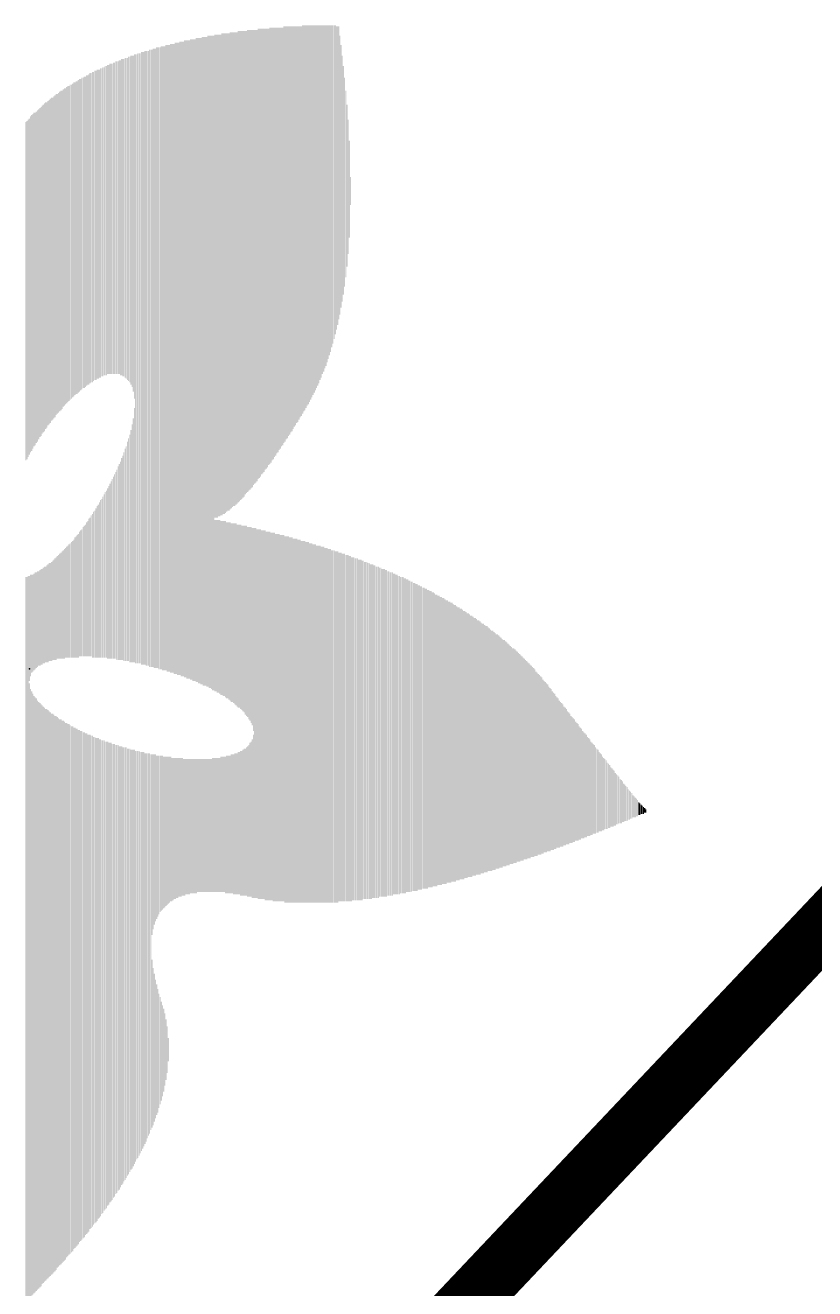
# Model space of a CAD drawing. Extents: x -2.3 to 30.4, y 0 to 24.1.
# Drawn here: x 14.469 to 16.187, y 10.08 to 12.831 of the extents above; entities that cross this region are included whole.
import ezdxf

# ---------------------------------------------------------------- set-up
doc = ezdxf.new("R2010")
doc.units = 0
doc.layers.add('21', color=253, linetype='CONTINUOUS')
doc.layers.add('23', color=53, linetype='CONTINUOUS')

# ---------------------------------------------------------------- blocks, each defined once
blk = doc.blocks.new('RECT')
blk.add_solid([(-0.5, -0.5), (0.5, -0.5), (-0.5, 0.5), (0.5, 0.5)])

msp = doc.modelspace()

# ---------------------------------------------------------------- linework, layer by layer
at = {"layer": '21', "const_width": 0.127}
msp.add_lwpolyline([(17.991, 12.756), (15.311, 9.922)], dxfattribs=at)
at = {"layer": '23'}
msp.add_point((14.478, 11.43), dxfattribs=at)

# ---------------------------------------------------------------- block references
at = {"layer": '21', "rotation": 270}
for p, xscale, yscale in [((14.9529, 12.3178), 1.0058, 0.0026), ((14.9554, 12.3191), 1.0032, 0.0024), ((14.958, 12.3203), 1.0008, 0.0026), ((14.9605, 12.3216), 0.9982, 0.0024), ((14.963, 12.3229), 0.9956, 0.0024), ((14.9656, 12.3254), 0.9906, 0.0026), ((14.9681, 12.3267), 0.988, 0.0024), ((14.9707, 12.328), 0.9854, 0.0026), ((14.9732, 12.3292), 0.983, 0.0024), ((14.9757, 12.333), 0.9804, 0.0024), ((14.9783, 12.3343), 0.9778, 0.0026), ((14.9808, 12.3356), 0.9752, 0.0024), ((14.9834, 12.3381), 0.9702, 0.0026), ((14.9859, 12.3394), 0.9676, 0.0024), ((14.9884, 12.3406), 0.9652, 0.0024), ((14.991, 12.3432), 0.96, 0.0026), ((14.9935, 12.3445), 0.9574, 0.0024), ((14.9961, 12.3457), 0.955, 0.0026), ((14.9986, 12.3483), 0.9498, 0.0024), ((15.0011, 12.3508), 0.95, 0.0024), ((15.0037, 12.3521), 0.9474, 0.0026), ((15.0062, 12.3546), 0.9424, 0.0024), ((15.0088, 12.3559), 0.9398, 0.0026), ((15.0113, 12.3585), 0.9346, 0.0024), ((15.0138, 12.3597), 0.9322, 0.0024), ((15.0164, 12.3623), 0.927, 0.0026), ((15.0189, 12.3635), 0.9246, 0.0024), ((15.0215, 12.3661), 0.9194, 0.0026), ((15.024, 12.3673), 0.917, 0.0024), ((15.0265, 12.3699), 0.9118, 0.0024), ((15.0291, 12.3712), 0.9092, 0.0026), ((15.0316, 12.3749), 0.9068, 0.0024), ((15.0342, 12.3762), 0.9042, 0.0026), ((15.0367, 12.3788), 0.899, 0.0024), ((15.0392, 12.38), 0.8966, 0.0024), ((15.0418, 12.3826), 0.8914, 0.0026), ((15.0443, 12.3838), 0.889, 0.0024), ((15.0469, 12.3864), 0.8838, 0.0026), ((15.0494, 12.3876), 0.8814, 0.0024), ((15.0519, 12.3902), 0.8762, 0.0024), ((15.0545, 12.3927), 0.8712, 0.0026), ((15.057, 12.394), 0.8686, 0.0024), ((15.0596, 12.3965), 0.8636, 0.0026), ((15.0621, 12.3978), 0.861, 0.0024), ((15.0646, 12.4003), 0.856, 0.0024), ((15.0672, 12.4029), 0.8508, 0.0026), ((15.0697, 12.4042), 0.8482, 0.0024), ((15.0723, 12.408), 0.8458, 0.0026), ((15.0748, 12.4105), 0.8408, 0.0024), ((15.0773, 12.4118), 0.8382, 0.0024), ((15.0799, 12.4143), 0.8332, 0.0026), ((15.0824, 12.4169), 0.828, 0.0024), ((15.085, 12.4182), 0.8254, 0.0026), ((15.0875, 12.4207), 0.8204, 0.0024), ((15.09, 12.4232), 0.8154, 0.0024), ((15.0926, 12.4258), 0.8102, 0.0026), ((15.0951, 12.4283), 0.8052, 0.0024), ((15.0977, 12.4309), 0.8, 0.0026), ((15.1002, 12.4334), 0.795, 0.0024), ((15.1027, 12.4359), 0.79, 0.0024), ((15.1053, 12.4385), 0.7848, 0.0026), ((15.1078, 12.441), 0.7798, 0.0024), ((15.1104, 12.4448), 0.7722, 0.0026), ((15.1129, 12.4474), 0.767, 0.0024), ((15.1154, 12.4512), 0.7594, 0.0024), ((15.118, 12.4537), 0.7544, 0.0026), ((15.1205, 12.4575), 0.7468, 0.0024), ((15.1231, 12.4601), 0.7416, 0.0026), ((15.1256, 12.4639), 0.734, 0.0024), ((15.1281, 12.4677), 0.7264, 0.0024), ((15.1307, 12.4715), 0.7188, 0.0026), ((15.1332, 12.4753), 0.7112, 0.0024), ((15.1358, 12.4804), 0.701, 0.0026), ((15.1383, 12.4842), 0.6934, 0.0024), ((15.1408, 12.4893), 0.6832, 0.0024), ((15.1434, 12.4944), 0.673, 0.0026), ((15.1459, 12.4981), 0.6604, 0.0024), ((15.1485, 12.5032), 0.6502, 0.0026), ((15.151, 12.5096), 0.6374, 0.0024), ((14.7954, 12.1057), 1.3742, 0.0024), ((14.7979, 12.1057), 1.3742, 0.0024), ((14.8005, 12.1045), 1.3766, 0.0026), ((14.803, 12.1045), 1.3766, 0.0024), ((14.8056, 12.1057), 1.3792, 0.0026), ((14.8081, 12.1044), 1.3818, 0.0024), ((14.8106, 12.1044), 1.3818, 0.0024), ((14.8132, 12.1044), 1.3818, 0.0026), ((14.8157, 12.1044), 1.3868, 0.0024), ((14.8183, 12.1044), 1.3868, 0.0026), ((14.8208, 12.1032), 1.3892, 0.0024), ((14.8233, 12.1032), 1.3892, 0.0024), ((14.8259, 12.1032), 1.3892, 0.0026), ((14.8284, 12.1032), 1.3944, 0.0024), ((14.831, 12.1032), 1.3944, 0.0026), ((14.8335, 12.1019), 1.397, 0.0024), ((14.836, 12.1019), 1.397, 0.0024), ((14.8386, 12.1019), 1.397, 0.0026), ((14.8411, 12.1019), 1.402, 0.0024), ((14.8437, 12.1019), 1.402, 0.0026), ((14.8462, 12.1006), 1.4046, 0.0024), ((14.8487, 12.1006), 1.4046, 0.0024), ((14.8513, 12.0994), 1.407, 0.0026), ((14.8538, 12.1007), 1.4096, 0.0024), ((14.8564, 12.0994), 1.4122, 0.0026), ((14.8589, 12.0994), 1.4122, 0.0024), ((14.8614, 12.0994), 1.4122, 0.0024), ((14.864, 12.0981), 1.4148, 0.0026), ((14.8665, 12.0994), 1.4172, 0.0024), ((14.8691, 12.0981), 1.4198, 0.0026), ((14.8716, 12.0981), 1.4198, 0.0024), ((14.8741, 12.0968), 1.4224, 0.0024), ((14.8767, 12.0956), 1.4248, 0.0026), ((14.8792, 12.0956), 1.4248, 0.0024), ((14.8818, 12.2848), 1.0514, 0.0026), ((14.8843, 12.2848), 1.0514, 0.0024), ((14.8868, 12.2848), 1.0514, 0.0024), ((14.8894, 12.286), 1.049, 0.0026), ((14.8919, 12.286), 1.049, 0.0024), ((14.8945, 12.2873), 1.0464, 0.0026), ((14.897, 12.2886), 1.049, 0.0024), ((14.8995, 12.2899), 1.0464, 0.0024), ((14.9021, 12.2899), 1.0464, 0.0026), ((14.9046, 12.2911), 1.044, 0.0024), ((14.9072, 12.2924), 1.0414, 0.0026), ((14.9097, 12.2937), 1.0388, 0.0024), ((14.9122, 12.2937), 1.0388, 0.0024), ((14.9148, 12.2962), 1.0388, 0.0026), ((14.9173, 12.2975), 1.0362, 0.0024), ((14.9199, 12.2987), 1.0338, 0.0026), ((14.9224, 12.3), 1.0312, 0.0024), ((14.9249, 12.3), 1.0312, 0.0024), ((14.9275, 12.3013), 1.0286, 0.0026), ((14.93, 12.3026), 1.026, 0.0024), ((14.9326, 12.3051), 1.0262, 0.0026), ((14.9351, 12.3064), 1.0236, 0.0024), ((14.9376, 12.3077), 1.021, 0.0024), ((14.9402, 12.3089), 1.0186, 0.0026), ((14.9427, 12.3102), 1.016, 0.0024), ((14.9453, 12.3115), 1.0134, 0.0026), ((14.9478, 12.314), 1.0084, 0.0024), ((14.9503, 12.3153), 1.0058, 0.0024), ((15.1535, 12.5045), 0.607, 0.0024), ((14.6989, 12.4067), 0.7162, 0.0026), ((14.7014, 12.4042), 0.7212, 0.0024), ((14.704, 12.3991), 0.7314, 0.0026), ((14.7065, 12.3928), 0.7492, 0.0024), ((14.709, 12.1045), 1.3258, 0.0024), ((14.7116, 12.1045), 1.3258, 0.0026), ((14.7141, 12.1057), 1.3284, 0.0024), ((14.7167, 12.1057), 1.3284, 0.0026), ((14.7192, 12.1057), 1.3284, 0.0024), ((14.7217, 12.1057), 1.3334, 0.0024), ((14.7243, 12.1057), 1.3334, 0.0026), ((14.7268, 12.1057), 1.3334, 0.0024), ((14.7294, 12.107), 1.336, 0.0026), ((14.7319, 12.1057), 1.3386, 0.0024), ((14.7344, 12.1057), 1.3386, 0.0024), ((14.737, 12.1057), 1.3386, 0.0026), ((14.7395, 12.1057), 1.3436, 0.0024), ((14.7421, 12.1057), 1.3436, 0.0026), ((14.7446, 12.1057), 1.3436, 0.0024), ((14.7471, 12.107), 1.3462, 0.0024), ((14.7497, 12.1057), 1.3488, 0.0026), ((14.7522, 12.1057), 1.3488, 0.0024), ((14.7548, 12.107), 1.3512, 0.0026), ((14.7573, 12.107), 1.3512, 0.0024), ((14.7598, 12.1057), 1.3538, 0.0024), ((14.7624, 12.1057), 1.3538, 0.0026), ((14.7649, 12.107), 1.3562, 0.0024), ((14.7675, 12.1057), 1.3588, 0.0026), ((14.77, 12.1057), 1.3588, 0.0024), ((14.7725, 12.1057), 1.3588, 0.0024), ((14.7751, 12.107), 1.3614, 0.0026), ((14.7776, 12.1057), 1.364, 0.0024), ((14.7802, 12.1057), 1.364, 0.0026), ((14.7827, 12.1057), 1.364, 0.0024), ((14.7852, 12.1057), 1.369, 0.0024), ((14.7878, 12.1057), 1.369, 0.0026), ((14.7903, 12.1057), 1.369, 0.0024), ((14.7929, 12.1044), 1.3716, 0.0026), ((15.1561, 12.502), 0.5714, 0.0026), ((15.1586, 12.4969), 0.5358, 0.0024), ((14.6328, 12.4004), 0.673, 0.0024), ((14.6354, 12.4016), 0.6706, 0.0026), ((14.6379, 12.4029), 0.673, 0.0024), ((14.6405, 12.4042), 0.6704, 0.0026), ((14.643, 12.4055), 0.673, 0.0024), ((14.6455, 12.4055), 0.673, 0.0024), ((14.6481, 12.408), 0.673, 0.0026), ((14.6506, 12.408), 0.673, 0.0024), ((14.6532, 12.4092), 0.6756, 0.0026), ((14.6557, 12.4092), 0.6756, 0.0024), ((14.6582, 12.4092), 0.6756, 0.0024), ((14.6608, 12.4105), 0.6782, 0.0026), ((14.6633, 12.4105), 0.6782, 0.0024), ((14.6659, 12.4118), 0.6806, 0.0026), ((14.6684, 12.4118), 0.6806, 0.0024), ((14.6709, 12.4118), 0.6806, 0.0024), ((14.6735, 12.4131), 0.6832, 0.0026), ((14.676, 12.4118), 0.6858, 0.0024), ((14.6786, 12.4131), 0.6882, 0.0026), ((14.6811, 12.4118), 0.6908, 0.0024), ((14.6836, 12.4118), 0.6908, 0.0024), ((14.6862, 12.4118), 0.6958, 0.0026), ((14.6887, 12.4105), 0.6984, 0.0024), ((14.6913, 12.4092), 0.701, 0.0026), ((14.6938, 12.4093), 0.706, 0.0024), ((14.6963, 12.408), 0.7086, 0.0024), ((15.1612, 12.4931), 0.4978, 0.0026), ((14.5846, 12.3712), 0.6806, 0.0026), ((14.5871, 12.3737), 0.6806, 0.0024), ((14.5897, 12.3749), 0.6782, 0.0026), ((14.5922, 12.3775), 0.6782, 0.0024), ((14.5947, 12.3788), 0.6756, 0.0024), ((14.5973, 12.38), 0.6782, 0.0026), ((14.5998, 12.3813), 0.6756, 0.0024), ((14.6024, 12.3838), 0.6756, 0.0026), ((14.6049, 12.3851), 0.673, 0.0024), ((14.6074, 12.3864), 0.6756, 0.0024), ((14.61, 12.3889), 0.6756, 0.0026), ((14.6125, 12.3902), 0.673, 0.0024), ((14.6151, 12.3915), 0.6756, 0.0026), ((14.6176, 12.3928), 0.673, 0.0024), ((14.6201, 12.3953), 0.673, 0.0024), ((14.6227, 12.3953), 0.673, 0.0026), ((14.6252, 12.3978), 0.673, 0.0024), ((14.6278, 12.3978), 0.673, 0.0026), ((14.6303, 12.3991), 0.6704, 0.0024), ((15.1637, 12.4893), 0.4546, 0.0024), ((14.5414, 12.3356), 0.6958, 0.0024), ((14.5439, 12.3381), 0.696, 0.0024), ((14.5465, 12.3407), 0.6958, 0.0026), ((14.549, 12.3419), 0.6934, 0.0024), ((14.5516, 12.3458), 0.6908, 0.0026), ((14.5541, 12.3483), 0.6908, 0.0024), ((14.5566, 12.3496), 0.6882, 0.0024), ((14.5592, 12.3521), 0.6882, 0.0026), ((14.5617, 12.3546), 0.6884, 0.0024), ((14.5643, 12.3559), 0.6858, 0.0026), ((14.5668, 12.3584), 0.6858, 0.0024), ((14.5693, 12.3597), 0.6832, 0.0024), ((14.5719, 12.3623), 0.6832, 0.0026), ((14.5744, 12.3648), 0.6832, 0.0024), ((14.577, 12.3661), 0.6806, 0.0026), ((14.5795, 12.3686), 0.6806, 0.0024), ((14.582, 12.3686), 0.6806, 0.0024), ((15.1662, 12.4854), 0.4064, 0.0024), ((14.5058, 12.2988), 0.7136, 0.0024), ((14.5084, 12.3013), 0.7136, 0.0026), ((14.5109, 12.3038), 0.7138, 0.0024), ((14.5135, 12.3076), 0.7112, 0.0026), ((14.516, 12.3089), 0.7086, 0.0024), ((14.5185, 12.3127), 0.7062, 0.0024), ((14.5211, 12.3153), 0.706, 0.0026), ((14.5236, 12.3178), 0.706, 0.0024), ((14.5262, 12.3216), 0.7036, 0.0026), ((14.5287, 12.3229), 0.701, 0.0024), ((14.5312, 12.3254), 0.701, 0.0024), ((14.5338, 12.328), 0.701, 0.0026), ((14.5363, 12.3318), 0.6984, 0.0024), ((14.5389, 12.333), 0.696, 0.0026), ((15.1688, 12.4816), 0.353, 0.0026), ((14.4779, 12.2619), 0.7316, 0.0024), ((14.4804, 12.267), 0.7314, 0.0024), ((14.483, 12.2696), 0.7314, 0.0026), ((14.4855, 12.2733), 0.729, 0.0024), ((14.4881, 12.2772), 0.7264, 0.0026), ((14.4906, 12.2785), 0.7238, 0.0024), ((14.4931, 12.2822), 0.7214, 0.0024), ((14.4957, 12.2848), 0.7212, 0.0026), ((14.4982, 12.2886), 0.7188, 0.0024), ((14.5008, 12.2924), 0.7162, 0.0026), ((14.5033, 12.295), 0.7162, 0.0024), ((14.4703, 12.2517), 0.7366, 0.0026), ((14.4728, 12.2543), 0.7366, 0.0024), ((14.4754, 12.2581), 0.734, 0.0026), ((15.1713, 12.4791), 0.292, 0.0024), ((15.1739, 12.474), 0.2108, 0.0026), ((15.1764, 12.4702), 0.061, 0.0024), ((14.7065, 11.7209), 0.5536, 0.0024), ((14.704, 11.7095), 0.5308, 0.0026), ((14.6963, 11.6917), 0.4952, 0.0024), ((14.6989, 11.6968), 0.5054, 0.0026), ((14.7014, 11.7031), 0.5182, 0.0024), ((14.6887, 11.6803), 0.4672, 0.0024), ((14.6913, 11.6854), 0.4774, 0.0026), ((14.6938, 11.6892), 0.485, 0.0024), ((14.6786, 11.6688), 0.4394, 0.0026), ((14.6811, 11.6714), 0.4444, 0.0024), ((14.6836, 11.6739), 0.4546, 0.0024), ((14.6862, 11.6777), 0.4622, 0.0026), ((14.6659, 11.6548), 0.4064, 0.0026), ((14.6684, 11.6561), 0.414, 0.0024), ((14.6709, 11.6599), 0.4216, 0.0024), ((14.6735, 11.6625), 0.4266, 0.0026), ((14.676, 11.665), 0.4318, 0.0024), ((14.6532, 11.6421), 0.381, 0.0026), ((14.6557, 11.6447), 0.386, 0.0024), ((14.6582, 11.6472), 0.3912, 0.0024), ((14.6608, 11.6498), 0.3962, 0.0026), ((14.6633, 11.6523), 0.4014, 0.0024), ((14.6379, 11.6295), 0.3504, 0.0024), ((14.6405, 11.632), 0.3556, 0.0026), ((14.643, 11.6346), 0.3606, 0.0024), ((14.6455, 11.6358), 0.3632, 0.0024), ((14.6481, 11.6371), 0.3708, 0.0026), ((14.6506, 11.6396), 0.376, 0.0024), ((14.6201, 11.6142), 0.32, 0.0024), ((14.6227, 11.6168), 0.325, 0.0026), ((14.6252, 11.6193), 0.3302, 0.0024), ((14.6278, 11.6206), 0.3326, 0.0026), ((14.6303, 11.6231), 0.3378, 0.0024), ((14.6328, 11.6257), 0.3428, 0.0024), ((14.6354, 11.6269), 0.3454, 0.0026), ((14.6024, 11.6028), 0.292, 0.0026), ((14.6049, 11.6041), 0.2946, 0.0024), ((14.6074, 11.6066), 0.2996, 0.0024), ((14.61, 11.6079), 0.3022, 0.0026), ((14.6125, 11.6104), 0.3074, 0.0024), ((14.6151, 11.6104), 0.3124, 0.0026), ((14.6176, 11.613), 0.3174, 0.0024), ((14.8818, 11.5672), 0.3734, 0.0026), ((14.8843, 11.5672), 0.3734, 0.0024), ((14.8868, 11.566), 0.3758, 0.0024), ((14.8894, 11.566), 0.3758, 0.0026), ((14.8919, 11.5647), 0.3784, 0.0024), ((14.8945, 11.5622), 0.3784, 0.0026), ((14.897, 11.5622), 0.3784, 0.0024), ((14.8995, 11.5609), 0.381, 0.0024), ((14.9021, 11.5609), 0.381, 0.0026), ((14.9046, 11.5596), 0.3836, 0.0024), ((14.9072, 11.5571), 0.3834, 0.0026), ((14.9097, 11.5571), 0.3834, 0.0024), ((14.9122, 11.5558), 0.386, 0.0024), ((14.9148, 11.5545), 0.3886, 0.0026), ((14.582, 11.5876), 0.2666, 0.0024), ((14.5846, 11.5888), 0.2692, 0.0026), ((14.5871, 11.5926), 0.2718, 0.0024), ((14.5897, 11.5939), 0.2742, 0.0026), ((14.5922, 11.5952), 0.2768, 0.0024), ((14.5947, 11.5977), 0.282, 0.0024), ((14.5973, 11.599), 0.2844, 0.0026), ((14.5998, 11.6002), 0.287, 0.0024), ((14.9173, 11.552), 0.3886, 0.0024), ((14.9199, 11.552), 0.3886, 0.0026), ((14.9224, 11.5507), 0.3912, 0.0024), ((14.9249, 11.5495), 0.3936, 0.0024), ((14.9275, 11.5482), 0.3962, 0.0026), ((14.93, 11.5456), 0.3962, 0.0024), ((14.9326, 11.5444), 0.3986, 0.0026), ((14.9351, 11.5444), 0.3986, 0.0024), ((14.9376, 11.5431), 0.4012, 0.0024), ((14.9402, 11.5406), 0.4012, 0.0026), ((14.9427, 11.5393), 0.4038, 0.0024), ((14.9453, 11.538), 0.4064, 0.0026), ((14.9478, 11.5355), 0.4114, 0.0024), ((14.9503, 11.5342), 0.414, 0.0024), ((14.9529, 11.5317), 0.414, 0.0026), ((14.9554, 11.5292), 0.419, 0.0024), ((14.958, 11.5279), 0.4216, 0.0026), ((14.9605, 11.5253), 0.4268, 0.0024), ((14.963, 11.5215), 0.4292, 0.0024), ((14.9656, 11.5152), 0.4418, 0.0026), ((14.9681, 11.3335), 0.8052, 0.0024), ((14.9707, 11.3335), 0.8052, 0.0026), ((14.9732, 11.3323), 0.8026, 0.0024), ((14.9757, 11.331), 0.8052, 0.0024), ((14.9783, 11.331), 0.8052, 0.0026), ((14.9808, 11.331), 0.8052, 0.0024), ((14.9834, 11.3297), 0.8026, 0.0026), ((14.9859, 11.3297), 0.8026, 0.0024), ((14.9884, 11.3297), 0.8026, 0.0024), ((14.991, 11.3285), 0.805, 0.0026), ((14.9935, 11.3272), 0.8026, 0.0024), ((14.9961, 11.3272), 0.8026, 0.0026), ((14.9986, 11.3272), 0.8026, 0.0024), ((15.0011, 11.3272), 0.8026, 0.0024), ((15.0037, 11.326), 0.8, 0.0026), ((15.0062, 11.326), 0.8, 0.0024), ((15.0088, 11.3247), 0.8026, 0.0026), ((15.0113, 11.3247), 0.8026, 0.0024), ((15.0138, 11.3234), 0.8, 0.0024), ((15.0164, 11.3234), 0.8, 0.0026), ((15.0189, 11.3234), 0.8, 0.0024), ((15.0215, 11.3234), 0.8, 0.0026), ((15.024, 11.3221), 0.7976, 0.0024), ((15.0265, 11.3221), 0.7976, 0.0024), ((15.0291, 11.3221), 0.7976, 0.0026), ((15.0316, 11.3221), 0.7976, 0.0024), ((14.5566, 11.5736), 0.2386, 0.0024), ((14.5592, 11.5749), 0.2412, 0.0026), ((14.5617, 11.5761), 0.2438, 0.0024), ((14.5643, 11.5774), 0.2464, 0.0026), ((14.5668, 11.5787), 0.2488, 0.0024), ((14.5693, 11.5799), 0.2514, 0.0024), ((14.5719, 11.5812), 0.254, 0.0026), ((14.5744, 11.5825), 0.2564, 0.0024), ((14.577, 11.585), 0.2616, 0.0026), ((14.5795, 11.5863), 0.264, 0.0024), ((15.0342, 11.3196), 0.7974, 0.0026), ((15.0367, 11.3196), 0.7974, 0.0024), ((15.0392, 11.3196), 0.7974, 0.0024), ((15.0418, 11.3196), 0.7974, 0.0026), ((15.0443, 11.3183), 0.795, 0.0024), ((15.0469, 11.3183), 0.795, 0.0026), ((15.0494, 11.3183), 0.795, 0.0024), ((15.0519, 11.3171), 0.7924, 0.0024), ((15.0545, 11.3171), 0.7924, 0.0026), ((15.057, 11.3171), 0.7924, 0.0024), ((15.0596, 11.3171), 0.7924, 0.0026), ((15.0621, 11.3158), 0.7898, 0.0024), ((15.0646, 11.3158), 0.7898, 0.0024), ((15.0672, 11.3158), 0.7898, 0.0026), ((15.0697, 11.3145), 0.7874, 0.0024), ((15.0723, 11.3145), 0.7874, 0.0026), ((15.0748, 11.3145), 0.7874, 0.0024), ((15.0773, 11.3145), 0.7874, 0.0024), ((15.0799, 11.3132), 0.7848, 0.0026), ((15.0824, 11.3132), 0.7848, 0.0024), ((15.085, 11.3132), 0.7848, 0.0026), ((15.0875, 11.312), 0.7822, 0.0024), ((15.09, 11.312), 0.7822, 0.0024), ((15.0926, 11.312), 0.7822, 0.0026), ((15.0951, 11.3107), 0.7798, 0.0024), ((15.0977, 11.3107), 0.7798, 0.0026), ((15.1002, 11.3107), 0.7798, 0.0024), ((15.1027, 11.3094), 0.7772, 0.0024), ((15.1053, 11.3094), 0.7772, 0.0026), ((15.1078, 11.3094), 0.7772, 0.0024), ((15.1104, 11.3094), 0.7772, 0.0026), ((15.1129, 11.3082), 0.7746, 0.0024), ((15.1154, 11.3082), 0.7746, 0.0024), ((15.118, 11.3082), 0.7746, 0.0026), ((15.1205, 11.3069), 0.772, 0.0024), ((15.1231, 11.3069), 0.772, 0.0026), ((15.1256, 11.3069), 0.772, 0.0024), ((14.5287, 11.5571), 0.2158, 0.0024), ((14.5312, 11.5583), 0.2184, 0.0024), ((14.5338, 11.5596), 0.221, 0.0026), ((14.5363, 11.5609), 0.2234, 0.0024), ((14.5389, 11.5634), 0.2236, 0.0026), ((14.5414, 11.5647), 0.226, 0.0024), ((14.5439, 11.5659), 0.2286, 0.0024), ((14.5465, 11.5672), 0.2312, 0.0026), ((14.549, 11.5685), 0.2336, 0.0024), ((14.5516, 11.5698), 0.2362, 0.0026), ((14.5541, 11.571), 0.2388, 0.0024), ((15.1281, 11.3056), 0.7696, 0.0024), ((15.1307, 11.3056), 0.7696, 0.0026), ((15.1332, 11.3056), 0.7696, 0.0024), ((15.1358, 11.3044), 0.767, 0.0026), ((15.1383, 11.3044), 0.767, 0.0024), ((15.1408, 11.3044), 0.767, 0.0024), ((15.1434, 11.3031), 0.7644, 0.0026), ((15.1459, 11.3031), 0.7644, 0.0024), ((15.1485, 11.3031), 0.7644, 0.0026), ((15.151, 11.3031), 0.7594, 0.0024), ((15.1535, 11.3031), 0.7594, 0.0024), ((15.1561, 11.3031), 0.7594, 0.0026), ((15.1586, 11.3018), 0.7568, 0.0024), ((15.1612, 11.3018), 0.7568, 0.0026), ((15.1637, 11.3018), 0.7568, 0.0024), ((15.1662, 11.3005), 0.7544, 0.0024), ((15.1688, 11.3005), 0.7544, 0.0026), ((15.1713, 11.3005), 0.7544, 0.0024), ((15.1739, 11.2993), 0.7518, 0.0026), ((15.1764, 11.2993), 0.7518, 0.0024), ((15.1789, 11.298), 0.7492, 0.0024), ((15.1815, 11.2993), 0.7466, 0.0026), ((15.184, 11.2993), 0.7466, 0.0024), ((15.1866, 11.298), 0.7442, 0.0026), ((15.1891, 11.298), 0.7442, 0.0024), ((15.1916, 11.298), 0.7442, 0.0024), ((15.1942, 11.2967), 0.7416, 0.0026), ((15.1967, 11.2967), 0.7416, 0.0024), ((15.1993, 11.2967), 0.7416, 0.0026), ((15.2018, 11.2955), 0.739, 0.0024), ((15.2043, 11.2967), 0.7366, 0.0024), ((14.4881, 11.5317), 0.2108, 0.0026), ((14.4906, 11.5342), 0.2108, 0.0024), ((14.4931, 11.5355), 0.2082, 0.0024), ((14.4957, 11.538), 0.2082, 0.0026), ((14.4982, 11.5393), 0.2056, 0.0024), ((14.5008, 11.5406), 0.2082, 0.0026), ((14.5033, 11.5431), 0.2082, 0.0024), ((14.5058, 11.5431), 0.2082, 0.0024), ((14.5084, 11.5457), 0.2082, 0.0026), ((14.5109, 11.5469), 0.2108, 0.0024), ((14.5135, 11.5482), 0.2082, 0.0026), ((14.516, 11.5494), 0.2108, 0.0024), ((14.5185, 11.5507), 0.2134, 0.0024), ((14.5211, 11.5533), 0.2132, 0.0026), ((14.5236, 11.5533), 0.2132, 0.0024), ((14.5262, 11.5546), 0.2158, 0.0026), ((15.2069, 11.2955), 0.734, 0.0026), ((15.2094, 11.2955), 0.734, 0.0024), ((15.212, 11.2955), 0.734, 0.0026), ((15.2145, 11.2942), 0.7314, 0.0024), ((15.217, 11.2942), 0.7314, 0.0024), ((15.2196, 11.2929), 0.729, 0.0026), ((15.2221, 11.2929), 0.729, 0.0024), ((15.2247, 11.2942), 0.7264, 0.0026), ((15.2272, 11.2929), 0.7238, 0.0024), ((15.2297, 11.2929), 0.7238, 0.0024), ((15.2323, 11.2916), 0.7214, 0.0026), ((15.2348, 11.2916), 0.7214, 0.0024), ((15.2374, 11.2916), 0.7214, 0.0026), ((15.2399, 11.2917), 0.7162, 0.0024), ((15.2424, 11.2917), 0.7162, 0.0024), ((15.245, 11.2904), 0.7136, 0.0026), ((15.2475, 11.2904), 0.7136, 0.0024), ((15.2501, 11.2904), 0.7136, 0.0026), ((15.2526, 11.2891), 0.7112, 0.0024), ((15.2551, 11.2891), 0.7112, 0.0024), ((15.2577, 11.2891), 0.706, 0.0026), ((15.2602, 11.2891), 0.706, 0.0024), ((15.2628, 11.2878), 0.7036, 0.0026), ((15.2653, 11.2878), 0.7036, 0.0024), ((15.2678, 11.2878), 0.7036, 0.0024), ((15.2704, 11.2879), 0.6984, 0.0026), ((15.2729, 11.2879), 0.6984, 0.0024), ((14.4703, 10.8408), 1.5772, 0.0026), ((14.4728, 10.842), 1.5748, 0.0024), ((14.4754, 10.8446), 1.5748, 0.0026), ((14.4779, 11.5177), 0.2286, 0.0024), ((14.4804, 11.524), 0.221, 0.0024), ((14.483, 11.5279), 0.2132, 0.0026), ((14.4855, 11.5291), 0.2108, 0.0024), ((15.2755, 11.2866), 0.6958, 0.0026), ((15.278, 11.2866), 0.6958, 0.0024), ((15.2805, 11.2853), 0.6934, 0.0024), ((15.2831, 11.2853), 0.6934, 0.0026), ((15.2856, 11.2853), 0.6882, 0.0024), ((15.2882, 11.2853), 0.6882, 0.0026), ((15.2907, 11.2853), 0.6882, 0.0024), ((15.2932, 11.284), 0.6858, 0.0024), ((15.2958, 11.284), 0.6858, 0.0026), ((15.2983, 11.284), 0.6808, 0.0024), ((15.3009, 11.284), 0.6808, 0.0026), ((15.3034, 11.2827), 0.6782, 0.0024), ((15.3059, 11.2827), 0.6782, 0.0024), ((15.3085, 11.2815), 0.6756, 0.0026), ((15.311, 11.2828), 0.673, 0.0024), ((15.3136, 11.2815), 0.6704, 0.0026), ((15.3161, 11.2815), 0.6704, 0.0024), ((15.3186, 11.2802), 0.668, 0.0024), ((15.3212, 11.2802), 0.668, 0.0026), ((15.3237, 11.2802), 0.663, 0.0024), ((15.3263, 11.2802), 0.663, 0.0026), ((15.3288, 11.2789), 0.6604, 0.0024), ((15.3313, 11.2789), 0.6604, 0.0024), ((15.3339, 11.279), 0.6552, 0.0026), ((15.3364, 11.279), 0.6552, 0.0024), ((15.339, 11.2777), 0.6526, 0.0026), ((15.3415, 11.2777), 0.6526, 0.0024), ((15.344, 11.2764), 0.6502, 0.0024), ((15.3466, 11.2777), 0.6476, 0.0026), ((15.3491, 11.2764), 0.6452, 0.0024), ((15.3517, 11.2764), 0.6452, 0.0026), ((15.3542, 11.2751), 0.6426, 0.0024), ((15.3567, 11.2764), 0.64, 0.0024), ((15.3593, 11.2751), 0.6376, 0.0026), ((15.3618, 11.2738), 0.635, 0.0024), ((15.3644, 11.2738), 0.635, 0.0026), ((15.3669, 11.2739), 0.6298, 0.0024), ((15.3694, 11.2739), 0.6298, 0.0024), ((15.372, 11.2726), 0.6274, 0.0026), ((15.3745, 11.2726), 0.6274, 0.0024), ((15.3771, 11.2726), 0.6222, 0.0026), ((15.3796, 11.2726), 0.6222, 0.0024), ((15.3821, 11.2713), 0.6198, 0.0024), ((15.3847, 11.27), 0.6172, 0.0026), ((15.3872, 11.2713), 0.6146, 0.0024), ((15.3898, 11.2701), 0.612, 0.0026), ((15.3923, 11.2701), 0.612, 0.0024), ((15.3948, 11.2688), 0.6096, 0.0024), ((15.3974, 11.2701), 0.607, 0.0026), ((15.3999, 11.2688), 0.6044, 0.0024), ((15.4025, 11.2675), 0.602, 0.0026), ((15.405, 11.2675), 0.602, 0.0024), ((15.4075, 11.2675), 0.5968, 0.0024), ((15.4101, 11.2662), 0.5944, 0.0026), ((15.4126, 11.2662), 0.5944, 0.0024), ((15.4152, 11.2663), 0.5892, 0.0026), ((15.4177, 11.2663), 0.5892, 0.0024), ((15.4202, 11.265), 0.5866, 0.0024), ((15.4228, 11.2637), 0.5842, 0.0026), ((15.4253, 11.265), 0.5816, 0.0024), ((15.4279, 11.2637), 0.579, 0.0026), ((15.4304, 11.2624), 0.5766, 0.0024), ((15.4329, 11.2637), 0.574, 0.0024), ((15.4355, 11.2625), 0.5714, 0.0026), ((15.438, 11.2612), 0.5688, 0.0024), ((15.4406, 11.2612), 0.5688, 0.0026), ((15.4431, 11.2612), 0.5638, 0.0024), ((15.4456, 11.2599), 0.5612, 0.0024), ((15.4482, 11.2599), 0.5612, 0.0026), ((15.4507, 11.2599), 0.5562, 0.0024), ((15.4533, 11.2586), 0.5538, 0.0026), ((15.4558, 11.2586), 0.5538, 0.0024), ((15.4583, 11.2573), 0.5512, 0.0024), ((15.4609, 11.2574), 0.546, 0.0026), ((15.4634, 11.2561), 0.5434, 0.0024), ((15.466, 11.2561), 0.5434, 0.0026), ((15.4685, 11.2561), 0.5384, 0.0024), ((15.471, 11.2548), 0.536, 0.0024), ((15.4736, 11.2548), 0.536, 0.0026), ((15.4761, 11.2548), 0.5308, 0.0024), ((15.4787, 11.2536), 0.5282, 0.0026), ((15.4812, 11.2523), 0.5256, 0.0024), ((15.4837, 11.251), 0.5232, 0.0024), ((15.4863, 11.2523), 0.5206, 0.0026), ((15.4888, 11.251), 0.5182, 0.0024), ((15.4914, 11.2497), 0.5156, 0.0026), ((15.4939, 11.2497), 0.5106, 0.0024), ((15.4964, 11.2497), 0.5106, 0.0024), ((15.499, 11.2484), 0.508, 0.0026), ((15.5015, 11.2485), 0.5028, 0.0024), ((15.5041, 11.2472), 0.5004, 0.0026), ((15.5066, 11.2459), 0.4978, 0.0024), ((15.5091, 11.2459), 0.4928, 0.0024), ((15.5117, 11.2459), 0.4928, 0.0026), ((15.5142, 11.2446), 0.4902, 0.0024), ((15.5168, 11.2447), 0.485, 0.0026), ((15.5193, 11.2434), 0.4826, 0.0024), ((15.5218, 11.2421), 0.48, 0.0024), ((15.5244, 11.2421), 0.475, 0.0026), ((15.5269, 11.2408), 0.4724, 0.0024), ((15.5295, 11.2396), 0.4698, 0.0026), ((15.532, 11.2408), 0.4674, 0.0024), ((15.5345, 11.2396), 0.4648, 0.0024), ((15.5371, 11.2383), 0.4622, 0.0026), ((15.5396, 11.2383), 0.4572, 0.0024), ((15.5422, 11.237), 0.4546, 0.0026), ((15.5447, 11.2358), 0.452, 0.0024), ((15.5472, 11.2358), 0.447, 0.0024), ((15.5498, 11.2345), 0.4444, 0.0026), ((15.5523, 11.2332), 0.442, 0.0024), ((15.5549, 11.2332), 0.4368, 0.0026), ((15.5574, 11.232), 0.4342, 0.0024), ((15.5599, 11.2307), 0.4318, 0.0024), ((15.5625, 11.2307), 0.4266, 0.0026), ((15.565, 11.2294), 0.4242, 0.0024), ((15.5676, 11.2281), 0.4216, 0.0026), ((15.5701, 11.2281), 0.4166, 0.0024), ((15.5726, 11.2269), 0.414, 0.0024), ((15.5752, 11.2256), 0.4114, 0.0026), ((15.5777, 11.2256), 0.4064, 0.0024), ((15.5803, 11.2231), 0.4012, 0.0026), ((15.5828, 11.2218), 0.3988, 0.0024), ((15.5853, 11.2218), 0.3936, 0.0024), ((14.4779, 10.729), 1.3386, 0.0024), ((15.5879, 11.2205), 0.3912, 0.0026), ((15.5904, 11.2192), 0.3886, 0.0024), ((15.593, 11.2193), 0.3834, 0.0026), ((15.5955, 11.2167), 0.3784, 0.0024), ((15.598, 11.2167), 0.3734, 0.0024), ((15.6006, 11.2154), 0.3708, 0.0026), ((15.6031, 11.2142), 0.3682, 0.0024), ((15.6057, 11.2142), 0.3632, 0.0026), ((15.6082, 11.2116), 0.3582, 0.0024), ((14.4804, 10.724), 1.3232, 0.0024), ((14.483, 10.7227), 1.3156, 0.0026), ((14.4855, 10.7214), 1.308, 0.0024), ((14.4881, 10.7202), 1.3004, 0.0026), ((14.4906, 10.7201), 1.2954, 0.0024), ((14.4931, 10.7202), 1.2902, 0.0024), ((15.6107, 11.2103), 0.3556, 0.0024), ((15.6133, 11.2104), 0.3504, 0.0026), ((15.6158, 11.2078), 0.3454, 0.0024), ((15.6184, 11.2066), 0.3428, 0.0026), ((15.6209, 11.2065), 0.3378, 0.0024), ((15.6234, 11.204), 0.3328, 0.0024), ((15.626, 11.204), 0.3276, 0.0026), ((15.6285, 11.2028), 0.325, 0.0024), ((14.4957, 10.7189), 1.2826, 0.0026), ((14.4982, 10.7189), 1.2776, 0.0024), ((14.5008, 10.7189), 1.2724, 0.0026), ((14.5033, 10.7189), 1.2674, 0.0024), ((14.5058, 10.7201), 1.2598, 0.0024), ((14.5084, 10.7201), 1.2548, 0.0026), ((14.5109, 10.7202), 1.2496, 0.0024), ((14.5135, 10.7201), 1.2446, 0.0026), ((14.516, 10.7214), 1.242, 0.0024), ((14.5185, 10.7214), 1.237, 0.0024), ((14.5211, 10.7214), 1.2318, 0.0026), ((14.5236, 10.7214), 1.2268, 0.0024), ((15.6311, 11.2002), 0.32, 0.0026), ((15.6336, 11.2002), 0.315, 0.0024), ((15.6361, 11.1989), 0.3124, 0.0024), ((15.6387, 11.1977), 0.3098, 0.0026), ((15.6412, 11.1964), 0.3022, 0.0024), ((15.6438, 11.1951), 0.2998, 0.0026), ((15.6463, 11.1951), 0.2946, 0.0024), ((15.6488, 11.1926), 0.2894, 0.0024), ((15.6514, 11.1913), 0.287, 0.0026), ((14.5262, 10.7214), 1.2218, 0.0026), ((14.5287, 10.7227), 1.2192, 0.0024), ((14.5312, 10.7227), 1.214, 0.0024), ((14.5338, 10.7227), 1.209, 0.0026), ((14.5363, 10.724), 1.2064, 0.0024), ((14.5389, 10.7252), 1.1988, 0.0026), ((14.5414, 10.7252), 1.1938, 0.0024), ((14.5439, 10.7252), 1.1888, 0.0024), ((14.5465, 10.7265), 1.1862, 0.0026), ((14.549, 10.7265), 1.181, 0.0024), ((14.5516, 10.7278), 1.1784, 0.0026), ((14.5541, 10.7278), 1.1734, 0.0024), ((14.5566, 10.7277), 1.1684, 0.0024), ((14.5592, 10.7303), 1.1632, 0.0026), ((14.5617, 10.7303), 1.1582, 0.0024), ((14.5643, 10.7316), 1.1556, 0.0026), ((14.5668, 10.7316), 1.1506, 0.0024), ((15.6539, 11.1913), 0.282, 0.0024), ((15.6565, 11.1888), 0.2768, 0.0026), ((15.659, 11.1875), 0.2742, 0.0024), ((15.6615, 11.1875), 0.2692, 0.0024), ((15.6641, 11.1863), 0.2666, 0.0026), ((15.6666, 11.185), 0.259, 0.0024), ((15.6692, 11.1837), 0.2564, 0.0026), ((15.6717, 11.1824), 0.254, 0.0024), ((14.5693, 10.7316), 1.1454, 0.0024), ((14.5719, 10.7328), 1.143, 0.0026), ((14.5744, 10.7341), 1.1354, 0.0024), ((14.577, 10.7354), 1.1328, 0.0026), ((14.5795, 10.7354), 1.1276, 0.0024), ((14.582, 10.7366), 1.1252, 0.0024), ((14.5846, 10.7367), 1.12, 0.0026), ((14.5871, 10.7392), 1.115, 0.0024), ((14.5897, 10.7392), 1.11, 0.0026), ((14.5922, 10.7405), 1.1074, 0.0024), ((14.5947, 10.7405), 1.1022, 0.0024), ((14.5973, 10.7417), 1.0998, 0.0026), ((14.5998, 10.743), 1.0922, 0.0024), ((14.6024, 10.7443), 1.0896, 0.0026), ((14.6049, 10.7443), 1.0844, 0.0024), ((14.6074, 10.7455), 1.082, 0.0024), ((14.61, 10.7481), 1.0768, 0.0026), ((14.6125, 10.7481), 1.0718, 0.0024), ((14.6151, 10.7494), 1.0692, 0.0026), ((14.6176, 10.7506), 1.0618, 0.0024), ((14.6201, 10.7519), 1.0592, 0.0024), ((14.6227, 10.7519), 1.054, 0.0026), ((14.6252, 10.7532), 1.0514, 0.0024), ((14.6278, 10.7557), 1.0464, 0.0026), ((14.9656, 11.1087), 0.3556, 0.0026), ((15.6742, 11.1811), 0.2464, 0.0024), ((15.6768, 11.1799), 0.2438, 0.0026), ((15.6793, 11.1799), 0.2386, 0.0024), ((15.6819, 11.1774), 0.2336, 0.0026), ((15.6844, 11.1761), 0.231, 0.0024), ((15.6869, 11.1761), 0.226, 0.0024), ((15.6895, 11.1748), 0.2234, 0.0026), ((15.692, 11.1736), 0.2158, 0.0024), ((15.6946, 11.1723), 0.2132, 0.0026), ((14.6303, 10.7557), 1.0414, 0.0024), ((14.6328, 10.757), 1.0388, 0.0024), ((14.6354, 10.7582), 1.0312, 0.0026), ((14.6379, 10.7595), 1.0286, 0.0024), ((14.6405, 10.762), 1.0236, 0.0026), ((14.643, 10.7621), 1.0184, 0.0024), ((14.6455, 10.7633), 1.016, 0.0024), ((14.6481, 10.7659), 1.0108, 0.0026), ((14.6506, 10.7659), 1.0058, 0.0024), ((14.6532, 10.7684), 1.0008, 0.0026), ((14.6557, 10.7697), 0.9982, 0.0024), ((14.6582, 10.7697), 0.993, 0.0024), ((14.6608, 10.7722), 0.988, 0.0026), ((14.6633, 10.7735), 0.9854, 0.0024), ((14.6659, 10.7748), 0.9778, 0.0026), ((14.6684, 10.776), 0.9754, 0.0024), ((14.6709, 10.7786), 0.9702, 0.0024), ((14.6735, 10.7785), 0.9652, 0.0026), ((14.676, 10.7811), 0.96, 0.0024), ((14.6786, 10.7836), 0.955, 0.0026), ((14.6811, 10.7836), 0.95, 0.0024), ((14.6836, 10.7862), 0.9448, 0.0024), ((14.6862, 10.7875), 0.9422, 0.0026), ((14.6887, 10.79), 0.9372, 0.0024), ((14.6913, 10.7913), 0.9296, 0.0026), ((14.6938, 10.7926), 0.927, 0.0024), ((14.6963, 10.7951), 0.922, 0.0024), ((14.6989, 10.7963), 0.9144, 0.0026), ((14.7014, 10.7976), 0.9118, 0.0024), ((14.704, 10.8001), 0.9068, 0.0026), ((14.7065, 10.8027), 0.9016, 0.0024), ((14.9427, 11.0948), 0.3174, 0.0024), ((14.9453, 11.0961), 0.32, 0.0026), ((14.9478, 11.0961), 0.32, 0.0024), ((14.9503, 11.0973), 0.3226, 0.0024), ((14.9529, 11.0973), 0.3276, 0.0026), ((14.9554, 11.0986), 0.3302, 0.0024), ((14.958, 11.1012), 0.3352, 0.0026), ((14.9605, 11.1024), 0.3378, 0.0024), ((14.963, 11.1037), 0.3454, 0.0024), ((15.6971, 11.171), 0.2108, 0.0024), ((15.6996, 11.1697), 0.2032, 0.0024), ((15.7022, 11.1685), 0.2006, 0.0026), ((15.7047, 11.1684), 0.1956, 0.0024), ((15.7073, 11.1672), 0.193, 0.0026), ((15.7098, 11.1646), 0.188, 0.0024), ((15.7123, 11.1647), 0.1828, 0.0024), ((15.7149, 11.1634), 0.1802, 0.0026), ((14.709, 10.804), 0.894, 0.0024), ((14.7116, 10.8065), 0.889, 0.0026), ((14.7141, 10.8078), 0.8864, 0.0024), ((14.7167, 10.8103), 0.8814, 0.0026), ((14.7192, 10.8116), 0.8736, 0.0024), ((14.7217, 10.8141), 0.8686, 0.0024), ((14.7243, 10.8166), 0.8636, 0.0026), ((14.7268, 10.8192), 0.8584, 0.0024), ((14.7294, 10.8205), 0.8508, 0.0026), ((14.7319, 10.823), 0.8458, 0.0024), ((14.7344, 10.8268), 0.8382, 0.0024), ((14.737, 10.8294), 0.833, 0.0026), ((14.7395, 10.8319), 0.828, 0.0024), ((14.7421, 10.8345), 0.8178, 0.0026), ((14.7446, 11.0466), 0.3936, 0.0024), ((14.7471, 11.0529), 0.381, 0.0024), ((14.7497, 11.058), 0.3708, 0.0026), ((14.7522, 11.0618), 0.3632, 0.0024), ((14.7548, 11.063), 0.3556, 0.0026), ((14.7573, 11.0656), 0.3504, 0.0024), ((14.7598, 11.0681), 0.3454, 0.0024), ((14.7624, 11.0707), 0.3402, 0.0026), ((14.7649, 11.0719), 0.3378, 0.0024), ((14.7675, 11.0732), 0.3352, 0.0026), ((14.77, 11.0732), 0.3302, 0.0024), ((14.7725, 11.0745), 0.3276, 0.0024), ((14.7751, 11.0758), 0.325, 0.0026), ((14.7776, 11.077), 0.3226, 0.0024), ((14.7802, 11.0783), 0.32, 0.0026), ((14.7827, 11.0796), 0.3174, 0.0024), ((14.7852, 11.0808), 0.315, 0.0024), ((14.7878, 11.0795), 0.3124, 0.0026), ((14.7903, 11.0808), 0.3098, 0.0024), ((14.7929, 11.0821), 0.3072, 0.0026), ((14.7954, 11.0821), 0.3072, 0.0024), ((14.7979, 11.0833), 0.3048, 0.0024), ((14.8005, 11.0833), 0.3048, 0.0026), ((14.803, 11.0846), 0.3022, 0.0024), ((14.8056, 11.0846), 0.3022, 0.0026), ((14.8081, 11.0846), 0.3022, 0.0024), ((14.8106, 11.0859), 0.2996, 0.0024), ((14.8132, 11.0846), 0.2972, 0.0026), ((14.8157, 11.0846), 0.2972, 0.0024), ((14.8183, 11.0859), 0.2946, 0.0026), ((14.8208, 11.0859), 0.2946, 0.0024), ((14.8233, 11.0859), 0.2946, 0.0024), ((14.8259, 11.0859), 0.2946, 0.0026), ((14.8284, 11.0872), 0.292, 0.0024), ((14.831, 11.0872), 0.292, 0.0026), ((14.8335, 11.0872), 0.292, 0.0024), ((14.836, 11.0872), 0.292, 0.0024), ((14.8386, 11.0872), 0.292, 0.0026), ((14.8411, 11.0872), 0.292, 0.0024), ((14.8437, 11.0884), 0.2896, 0.0026), ((14.8462, 11.0884), 0.2896, 0.0024), ((14.8487, 11.0884), 0.2896, 0.0024), ((14.8513, 11.0884), 0.2896, 0.0026), ((14.8538, 11.0884), 0.2896, 0.0024), ((14.8564, 11.0884), 0.2896, 0.0026), ((14.8589, 11.0884), 0.2896, 0.0024), ((14.8614, 11.0884), 0.2896, 0.0024), ((14.864, 11.0884), 0.2896, 0.0026), ((14.8665, 11.0884), 0.2896, 0.0024), ((14.8691, 11.0884), 0.2896, 0.0026), ((14.8716, 11.0884), 0.2896, 0.0024), ((14.8741, 11.0884), 0.2896, 0.0024), ((14.8767, 11.0897), 0.292, 0.0026), ((14.8792, 11.0897), 0.292, 0.0024), ((14.8818, 11.0897), 0.292, 0.0026), ((14.8843, 11.0897), 0.292, 0.0024), ((14.8868, 11.0897), 0.292, 0.0024), ((14.8894, 11.0897), 0.292, 0.0026), ((14.8919, 11.0897), 0.292, 0.0024), ((14.8945, 11.091), 0.2946, 0.0026), ((14.897, 11.091), 0.2946, 0.0024), ((14.8995, 11.091), 0.2946, 0.0024), ((14.9021, 11.091), 0.2946, 0.0026), ((14.9046, 11.0897), 0.2972, 0.0024), ((14.9072, 11.091), 0.2996, 0.0026), ((14.9097, 11.091), 0.2996, 0.0024), ((14.9122, 11.091), 0.2996, 0.0024), ((14.9148, 11.091), 0.2996, 0.0026), ((14.9173, 11.0923), 0.3022, 0.0024), ((14.9199, 11.0923), 0.3022, 0.0026), ((14.9224, 11.091), 0.3048, 0.0024), ((14.9249, 11.0923), 0.3072, 0.0024), ((14.9275, 11.0923), 0.3072, 0.0026), ((14.93, 11.0923), 0.3072, 0.0024), ((14.9326, 11.0935), 0.3098, 0.0026), ((14.9351, 11.0935), 0.3098, 0.0024), ((14.9376, 11.0935), 0.315, 0.0024), ((14.9402, 11.0935), 0.315, 0.0026), ((15.7174, 11.1621), 0.1726, 0.0024), ((15.72, 11.1608), 0.1702, 0.0026), ((15.7225, 11.1596), 0.1676, 0.0024), ((15.725, 11.1583), 0.16, 0.0024), ((15.7276, 11.157), 0.1574, 0.0026), ((15.7301, 11.157), 0.1524, 0.0024), ((15.7327, 11.1558), 0.1498, 0.0026), ((15.7352, 11.1532), 0.1448, 0.0024), ((15.7377, 11.1532), 0.1396, 0.0024), ((15.7403, 11.1519), 0.1372, 0.0026), ((15.7428, 11.1507), 0.1294, 0.0024), ((15.7454, 11.1494), 0.127, 0.0026), ((15.7479, 11.1481), 0.1244, 0.0024), ((15.7504, 11.1481), 0.1194, 0.0024), ((15.753, 11.1456), 0.1142, 0.0026), ((15.7555, 11.1456), 0.1092, 0.0024), ((15.7581, 11.1443), 0.1066, 0.0026), ((15.7606, 11.1443), 0.1016, 0.0024), ((15.7631, 11.1418), 0.0964, 0.0024), ((15.7657, 11.1405), 0.094, 0.0026), ((15.7682, 11.1405), 0.0888, 0.0024), ((15.7708, 11.138), 0.0838, 0.0026), ((15.7733, 11.138), 0.0786, 0.0024), ((15.7758, 11.1367), 0.0762, 0.0024), ((15.7784, 11.1354), 0.0736, 0.0026), ((15.7809, 11.1342), 0.066, 0.0024), ((15.7835, 11.1329), 0.0634, 0.0026), ((15.786, 11.1329), 0.0584, 0.0024), ((15.7885, 11.1316), 0.0558, 0.0024), ((15.7911, 11.1304), 0.0482, 0.0026), ((15.7936, 11.1291), 0.0456, 0.0024), ((15.7962, 11.1278), 0.0432, 0.0026), ((15.7987, 11.1278), 0.038, 0.0024), ((15.8012, 11.1265), 0.0356, 0.0024), ((15.8038, 11.1253), 0.0278, 0.0026), ((15.8063, 11.124), 0.0254, 0.0024), ((15.8089, 11.124), 0.0202, 0.0026), ((15.8114, 11.1227), 0.0178, 0.0024), ((15.8139, 11.1215), 0.0152, 0.0024), ((15.8165, 11.1215), 0.01, 0.0026), ((15.819, 11.1202), 0.0076, 0.0024), ((14.7446, 10.6135), 0.3656, 0.0024), ((14.7471, 10.6071), 0.3428, 0.0024), ((14.7497, 10.6046), 0.3224, 0.0026), ((14.7522, 10.602), 0.3022, 0.0024), ((14.7548, 10.6008), 0.2844, 0.0026), ((14.7573, 10.5982), 0.2692, 0.0024), ((14.7598, 10.5982), 0.249, 0.0024), ((14.7624, 10.5982), 0.2336, 0.0026), ((14.7649, 10.597), 0.2158, 0.0024), ((14.7675, 10.5982), 0.1982, 0.0026), ((14.77, 10.5995), 0.1802, 0.0024), ((14.7725, 10.6008), 0.1574, 0.0024), ((14.7751, 10.6008), 0.132, 0.0026), ((14.7776, 10.6007), 0.1016, 0.0024), ((14.7802, 10.6007), 0.0508, 0.0026)]:
    msp.add_blockref('RECT', p, dxfattribs=dict(at, xscale=xscale, yscale=yscale))

doc.saveas('drawing.dxf')
